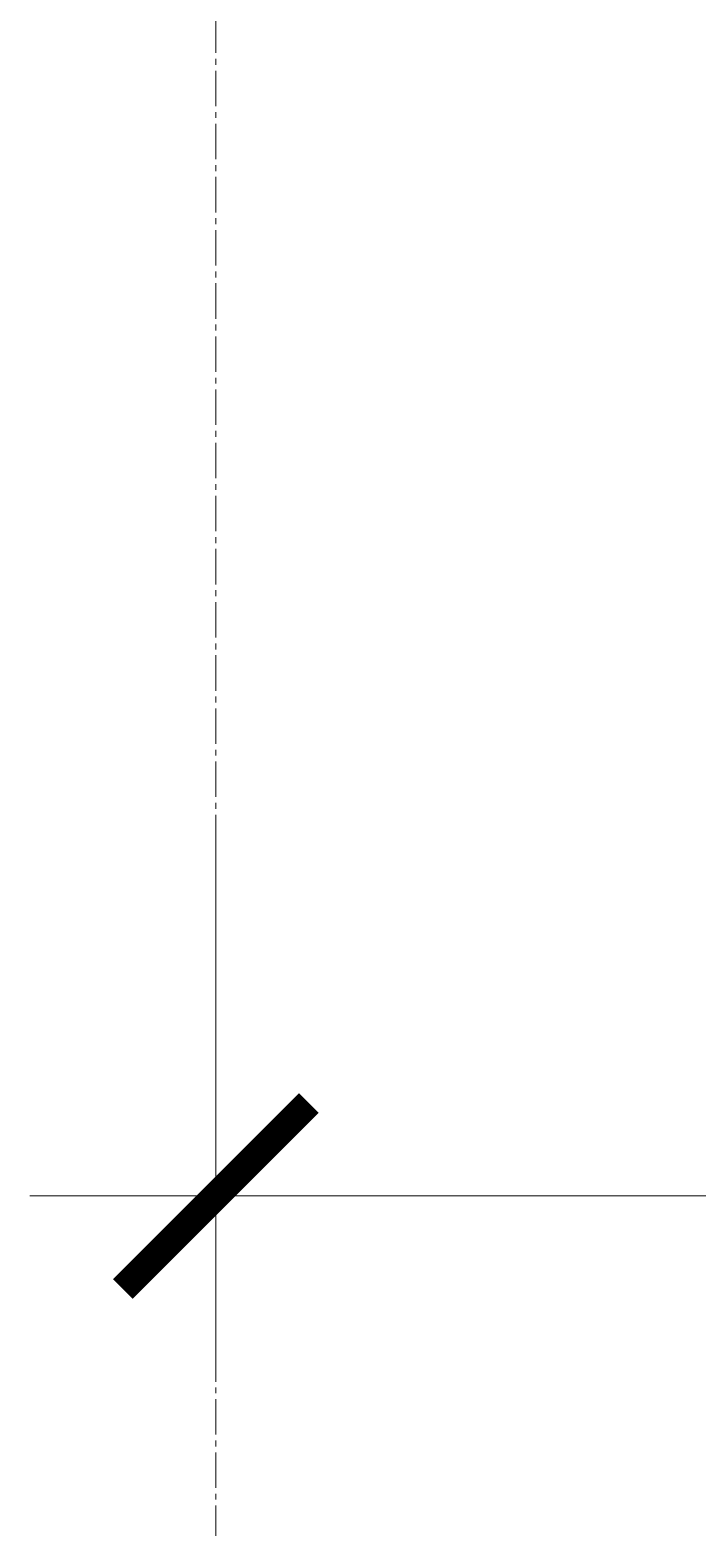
# Model space of a CAD drawing. Header units: millimetres. Extents: x -231292 to 573618, y -153144 to 564035.
# Drawn here: x 8803 to 9162, y 185383 to 186188 of the extents above; entities that cross this region are included whole.
import ezdxf

# ---------------------------------------------------------------- set-up
doc = ezdxf.new("R2010")
doc.units = ezdxf.units.MM
doc.linetypes.add('CENTER2', pattern=[28.575, 19.05, -3.175, 3.175, -3.175])
doc.layers.get('0').update_dxf_attribs({"color": 250})
doc.layers.get('Defpoints').update_dxf_attribs({"color": 250})
doc.layers.add('РД_Оси_100', color=250, linetype='Continuous', lineweight=0)
doc.layers.add('РД_Оси_размер', color=250, linetype='Continuous', lineweight=0)
doc.styles.add('style1', font='ARIALN.TTF')
doc.dimstyles.new('Dim100_ареал', dxfattribs={"dimscale": 100, "dimtxt": 2.5, "dimasz": 1, "dimexe": 1, "dimexo": 1, "dimgap": 0.5, "dimtad": 1, "dimzin": 12, "dimdsep": 46, "dimtxsty": 'style1', "dimblk": 'ARCHTICK', "dimcen": 1, "dimdle": 1, "dimclrd": 256, "dimclre": 256, "dimaunit": 1, "dimadec": 0, "dimazin": 3, "dimtfac": 1, "dimtmove": 1, "dimatfit": 3, "dimldrblk": 'OPEN30', "dimfxl": 2, "dimfxlon": 1, "dimtolj": 1, "dimtzin": 0, "dimlwd": 9, "dimlwe": 9, "dimarcsym": 0})

# ---------------------------------------------------------------- blocks, each defined once
blk = doc.blocks.new('_ArchTick')
at = {"color": 0, "linetype": 'ByBlock', "const_width": 0.15}
blk.add_lwpolyline([(-0.5, -0.5), (0.5, 0.5)], dxfattribs=at)
blk = doc.blocks.new('*D153')
at = {"layer": 'Defpoints', "color": 0, "transparency": 16777216}
for p in [(1195652.92, 135907.75), (1199852.92, 135907.75), (1199852.92, 134907.75)]:
    blk.add_point(p, dxfattribs=at)
at = {"layer": 'РД_Оси_размер', "lineweight": 9, "transparency": 16777216}
for p, q in [((1195652.92, 135107.75), (1195652.92, 134807.75)), ((1199852.92, 135107.75), (1199852.92, 134807.75)), ((1195552.92, 134907.75), (1199952.92, 134907.75))]:
    blk.add_line(p, q, dxfattribs=at)
at = {"layer": 'РД_Оси_размер', "lineweight": 9, "transparency": 16777216, "xscale": 100, "yscale": 100, "zscale": 100, "rotation": 180}
blk.add_blockref('_ArchTick', (1195652.92, 134907.75), dxfattribs=at)
at = {"layer": 'РД_Оси_размер', "lineweight": 9, "transparency": 16777216, "xscale": 100, "yscale": 100, "zscale": 100}
blk.add_blockref('_ArchTick', (1199852.92, 134907.75), dxfattribs=at)
at = {"layer": 'РД_Оси_размер', "color": 0, "transparency": 16777216, "insert": (1197752.92, 135315.16), "char_height": 700, "attachment_point": 5, "style": 'style1'}
blk.add_mtext('\\A1;4200', dxfattribs=at)
blk = doc.blocks.new('_Open30')
at = {"color": 0, "linetype": 'ByBlock', "lineweight": -2}
for p, q in [((-1, 0.2679), (0, 0)), ((0, 0), (-1, -0.2679)), ((0, 0), (-1, 0))]:
    blk.add_line(p, q, dxfattribs=at)
blk = doc.blocks.new('оси_рен')
at = {"layer": 'РД_Оси_100', "color": 251, "linetype": 'CENTER2', "true_color": 0x636466}
blk.add_line((1195652.916, 133007.755), (1195652.916, 138964.071), dxfattribs=at)
at = {"layer": 'РД_Оси_размер', "color": 251, "true_color": 0x636466}
dim = blk.add_linear_dim(base=(1199852.916, 134907.755), p1=(1195652.916, 135907.755), p2=(1199852.916, 135907.755), dimstyle='Dim100_ареал', override={"dimtxt": 7}, dxfattribs=at)
dim.commit()
dim.dimension.update_dxf_attribs({"geometry": '*D153', "text_midpoint": (1197752.916, 135315.156)})

msp = doc.modelspace()

# ---------------------------------------------------------------- block references
at = {"rotation": 359.999868838025}
msp.add_blockref('оси_рен', (-1186750.035, 50655.808), dxfattribs=at)

doc.saveas('drawing.dxf')
